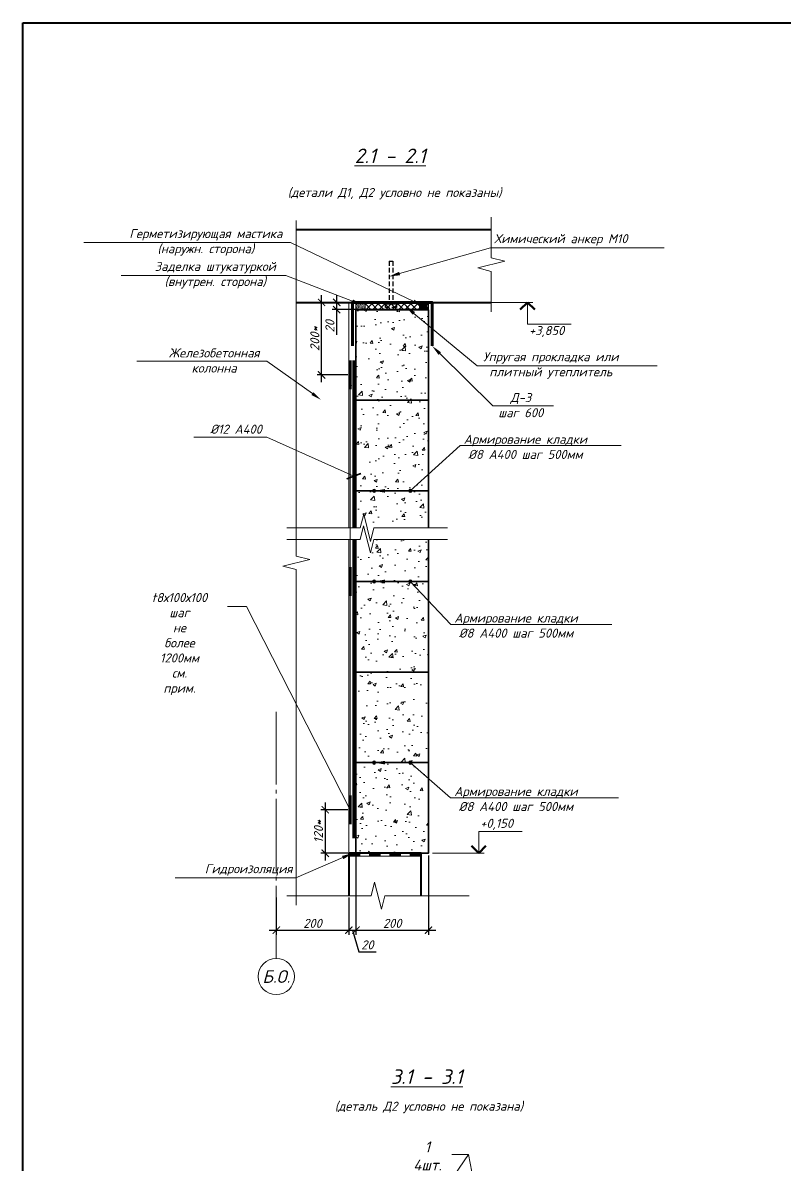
# Model space of a CAD drawing. Header units: millimetres. Extents: x -1807136 to 209800, y 0 to 410608.
# Drawn here: x 13723 to 15825, y 33293 to 36443 of the extents above; entities that cross this region are included whole.
import ezdxf
from ezdxf import colors
from ezdxf.entities.mleader import LeaderData, LeaderLine
from ezdxf.enums import TextEntityAlignment as Align
from ezdxf.math import Vec2, Vec3

# ---------------------------------------------------------------- set-up
doc = ezdxf.new("R2010")
doc.units = ezdxf.units.MM
doc.header["$PDMODE"] = 3
doc.linetypes.add('GOST2.303 5', pattern=[24, 20, -1.5, 1, -1.5])
doc.linetypes.add('HIDDEN', pattern=[0.375, 0.25, -0.125])
doc.layers.get('0').update_dxf_attribs({"lineweight": 5})
doc.layers.get('Defpoints').update_dxf_attribs({"lineweight": 0})
for name, color, linetype, lineweight in [('!!!Металл разрез', 7, 'Continuous', 35), ('#Dimensions', 7, 'Continuous', 9), ('#Арматура', 152, 'Continuous', 30), ('#Бетон вид', 22, 'Continuous', 18), ('#Бетон разрез', 22, 'Continuous', 40), ('#Выноски', 7, 'Continuous', 15), ('#Газобетон', 152, 'Continuous', 35), ('#Границы штриховок', 7, 'Continuous', 20), ('#Оси', 7, 'Continuous', 9), ('#разм', 7, 'Continuous', 9), ('A-okno', 7, 'Continuous', 0), ('k_ Размеры', 7, 'Continuous', 15), ('Штриховка', 7, 'Continuous', 25)]:
    doc.layers.add(name, color=color, linetype=linetype, lineweight=lineweight)
doc.layers.add('#Hatch', color=252, linetype='Continuous', lineweight=5, true_color=0x696969)
doc.styles.add('GOST 2.304', font='isocpeui.ttf')
doc.styles.add('STEP PR', font='isocpeui.ttf')
doc.dimstyles.new('SPDS', dxfattribs={"dimscale": 10, "dimtxt": 2.5, "dimasz": 2, "dimexe": 1.25, "dimexo": 0.625, "dimtad": 1, "dimdec": 0, "dimrnd": 0.001, "dimtxsty": 'STEP PR', "dimblk": 'ARCHTICK', "dimcen": 2.5, "dimdle": 2, "dimclrd": 256, "dimclre": 256, "dimclrt": 7, "dimadec": 0, "dimazin": 2, "dimtfac": 0.75, "dimtdec": 0, "dimtmove": 1, "dimatfit": 3, "dimfxl": 1, "dimtolj": 1, "dimarcsym": 1})

# ---------------------------------------------------------------- blocks, each defined once
blk = doc.blocks.new('Г.б.250х200')
at = {"layer": '#Hatch'}
h = blk.add_hatch(dxfattribs=at)
h.set_pattern_fill('AR-CONC', color=256, scale=0.5)
h.paths.add_polyline_path([(200, 250), (0, 250), (0, 0), (200, 0)])
at = {"layer": '#Газобетон'}
blk.add_lwpolyline([(0, 0), (200, 0), (200, 250), (0, 250)], close=True, dxfattribs=at)
blk = doc.blocks.new('*U241')
at = {"color": 0, "linetype": 'ByBlock', "lineweight": -2}
for p, q in [((3.73, 0), (4.05, 1.25)), ((4.05, 1.25), (4.67, -1.25)), ((3.73, 0), (0, 0)), ((4.67, -1.25), (4.98, 0)), ((8.72, 0), (4.98, 0))]:
    blk.add_line(p, q, dxfattribs=at)
blk = doc.blocks.new('*U243')
at = {"color": 0, "linetype": 'ByBlock', "lineweight": -2}
for p, q in [((6.76, 0), (7.08, 1.25)), ((7.08, 1.25), (7.7, -1.25)), ((6.76, 0), (0, 0)), ((7.7, -1.25), (8.01, 0)), ((14.78, 0), (8.01, 0))]:
    blk.add_line(p, q, dxfattribs=at)
blk = doc.blocks.new('*U244')
at = {"color": 0, "linetype": 'ByBlock', "lineweight": -2}
for p, q in [((6.77, 0), (7.08, 1.25)), ((7.08, 1.25), (7.71, -1.25)), ((6.77, 0), (0, 0)), ((7.71, -1.25), (8.02, 0)), ((14.79, 0), (8.02, 0))]:
    blk.add_line(p, q, dxfattribs=at)
blk = doc.blocks.new('*U242')
at = {"color": 0, "linetype": 'ByBlock', "lineweight": -2}
for p, q in [((7.77, 0), (8.08, 1.25)), ((8.08, 1.25), (8.71, -1.25)), ((7.77, 0), (0, 0)), ((8.71, -1.25), (9.02, 0)), ((16.79, 0), (9.02, 0))]:
    blk.add_line(p, q, dxfattribs=at)
blk = doc.blocks.new('*U47')
at = {"layer": '#Арматура', "lineweight": 0}
h = blk.add_hatch(dxfattribs=at)
h.set_pattern_fill('ANSI31', scale=0.8)
edge = h.paths.add_edge_path()
edge.add_arc((0, 4), 4, 0, 360)
blk.add_circle((0, 4), 4)
blk = doc.blocks.new('*U245')
at = {"color": 0, "linetype": 'ByBlock', "lineweight": -2}
for p, q in [((30.87, 0), (31.18, 1.25)), ((31.18, 1.25), (31.81, -1.25)), ((30.87, 0), (0, 0)), ((31.81, -1.25), (32.12, 0)), ((62.99, 0), (32.12, 0))]:
    blk.add_line(p, q, dxfattribs=at)
blk = doc.blocks.new('*U97')
at = {"layer": '#разм', "ltscale": 100, "elevation": 0}
for points in [[(4577173, -920400), (4578375, -920400)], [(4577173, -921000), (4577173, -920400)], [(4575899, -921000), (4577323, -921000)]]:
    blk.add_lwpolyline(points, dxfattribs=at)
at = {"layer": 'A-okno', "color": 0, "lineweight": 50, "ltscale": 100, "elevation": 0}
for points in [[(4577173, -921000), (4576973, -920800)], [(4577173, -921000), (4577373, -920800)]]:
    blk.add_lwpolyline(points, dxfattribs=at)
at = {"layer": '#разм', "style": 'STEP PR'}
for tag, p in [('ОТМЕТКА', (4577216, -920299)), ('ПРИМЕЧАНИЕ', (4577314, -920711))]:
    blk.add_attdef(tag, p, '', height=250, dxfattribs=at)
blk = doc.blocks.new('*U261')
at = {"layer": '#разм', "ltscale": 100, "elevation": 0}
for points in [[(4575885, -921000), (4577323, -921000)], [(4577173, -921000), (4577173, -921600)], [(4577173, -921600), (4578375, -921600)]]:
    blk.add_lwpolyline(points, dxfattribs=at)
at = {"layer": 'A-okno', "color": 0, "lineweight": 50, "ltscale": 100, "elevation": 0}
for points in [[(4577173, -921000), (4576973, -921200)], [(4577173, -921000), (4577373, -921200)]]:
    blk.add_lwpolyline(points, dxfattribs=at)
at = {"layer": '#разм', "style": 'STEP PR'}
for tag, p in [('ПРИМЕЧАНИЕ', (4577314, -921290)), ('ОТМЕТКА', (4577216, -921901))]:
    blk.add_attdef(tag, p, '', height=250, dxfattribs=at)
blk = doc.blocks.new('_ArchTick')
at = {"color": 0, "linetype": 'ByBlock', "const_width": 0.15}
blk.add_lwpolyline([(-0.5, -0.5), (0.5, 0.5)], dxfattribs=at)
blk = doc.blocks.new('*D266')
at = {"layer": 'Defpoints', "color": 0, "transparency": 16777216}
for p in [(14589.1, 35671.3), (14632.4, 35671.3), (14842.4, 35651.3)]:
    blk.add_point(p, dxfattribs=at)
at = {"layer": 'k_ Размеры', "lineweight": -2, "transparency": 16777216}
for p, q in [((14589.1, 35631.3), (14589.1, 35691.3)), ((14626.1, 35671.3), (14576.6, 35671.3)), ((14836.1, 35651.3), (14576.6, 35651.3)), ((14589.1, 35581.7), (14589.1, 35651.3))]:
    blk.add_line(p, q, dxfattribs=at)
at = {"layer": 'k_ Размеры', "lineweight": -2, "transparency": 16777216, "xscale": 20, "yscale": 20, "zscale": 20}
for p, rotation in [((14589.1, 35671.3), 90), ((14589.1, 35651.3), 270)]:
    blk.add_blockref('_ArchTick', p, dxfattribs=dict(at, rotation=rotation))
at = {"layer": 'k_ Размеры', "color": 7, "transparency": 16777216, "insert": (14570.4, 35605.5), "char_height": 25, "attachment_point": 5, "rotation": 90, "style": 'STEP PR'}
blk.add_mtext('\\A1;20', dxfattribs=at)
blk = doc.blocks.new('*D291')
at = {"layer": 'Defpoints', "color": 0, "transparency": 16777216}
for p in [(14626.4, 34271.3), (14557.6, 34151.3), (14626.4, 34151.3)]:
    blk.add_point(p, dxfattribs=at)
at = {"layer": 'k_ Размеры', "lineweight": -2, "transparency": 16777216}
for p, q in [((14620.1, 34271.3), (14545.1, 34271.3)), ((14557.6, 34291.3), (14557.6, 34131.3)), ((14620.1, 34151.3), (14545.1, 34151.3))]:
    blk.add_line(p, q, dxfattribs=at)
at = {"layer": 'k_ Размеры', "lineweight": -2, "transparency": 16777216, "xscale": 20, "yscale": 20, "zscale": 20}
for p, rotation in [((14557.6, 34271.3), 90), ((14557.6, 34151.3), 270)]:
    blk.add_blockref('_ArchTick', p, dxfattribs=dict(at, rotation=rotation))
at = {"layer": 'k_ Размеры', "color": 7, "transparency": 16777216, "insert": (14538.8, 34211.3), "char_height": 25, "attachment_point": 5, "rotation": 90, "style": 'STEP PR'}
blk.add_mtext('\\A1;120*', dxfattribs=at)
blk = doc.blocks.new('*D292')
at = {"layer": 'Defpoints', "color": 0, "transparency": 16777216}
for p in [(14547.4, 35671.3), (14626.4, 35671.3), (14626.4, 35471.3)]:
    blk.add_point(p, dxfattribs=at)
at = {"layer": 'k_ Размеры', "lineweight": -2, "transparency": 16777216}
for p, q in [((14547.4, 35451.3), (14547.4, 35691.3)), ((14620.1, 35671.3), (14534.9, 35671.3)), ((14620.1, 35471.3), (14534.9, 35471.3))]:
    blk.add_line(p, q, dxfattribs=at)
at = {"layer": 'k_ Размеры', "lineweight": -2, "transparency": 16777216, "xscale": 20, "yscale": 20, "zscale": 20}
for p, rotation in [((14547.4, 35671.3), 90), ((14547.4, 35471.3), 270)]:
    blk.add_blockref('_ArchTick', p, dxfattribs=dict(at, rotation=rotation))
at = {"layer": 'k_ Размеры', "color": 7, "transparency": 16777216, "insert": (14528.7, 35571.3), "char_height": 25, "attachment_point": 5, "rotation": 90, "style": 'STEP PR'}
blk.add_mtext('\\A1;200*', dxfattribs=at)
blk = doc.blocks.new('*D343')
at = {"layer": 'Defpoints', "color": 0, "transparency": 16777216}
for p in [(14422.4, 34035.2), (14622.4, 34035.2), (14622.4, 33939)]:
    blk.add_point(p, dxfattribs=at)
at = {"layer": 'k_ Размеры', "lineweight": -2, "transparency": 16777216}
for p, q in [((14422.4, 34028.9), (14422.4, 33926.5)), ((14622.4, 34028.9), (14622.4, 33926.5)), ((14402.4, 33939), (14642.4, 33939))]:
    blk.add_line(p, q, dxfattribs=at)
at = {"layer": 'k_ Размеры', "lineweight": -2, "transparency": 16777216, "xscale": 20, "yscale": 20, "zscale": 20, "rotation": 180}
blk.add_blockref('_ArchTick', (14422.4, 33939), dxfattribs=at)
at = {"layer": 'k_ Размеры', "lineweight": -2, "transparency": 16777216, "xscale": 20, "yscale": 20, "zscale": 20}
blk.add_blockref('_ArchTick', (14622.4, 33939), dxfattribs=at)
at = {"layer": 'k_ Размеры', "color": 7, "transparency": 16777216, "insert": (14522.4, 33957.8), "char_height": 25, "attachment_point": 5, "style": 'STEP PR'}
blk.add_mtext('\\A1;200', dxfattribs=at)
blk = doc.blocks.new('*D344')
at = {"layer": 'Defpoints', "color": 0, "transparency": 16777216}
for p in [(14642.4, 34151.3), (14622.4, 34035.2), (14642.4, 33939)]:
    blk.add_point(p, dxfattribs=at)
at = {"layer": 'k_ Размеры', "lineweight": -2, "transparency": 16777216}
for p, q in [((14642.4, 34145), (14642.4, 33926.5)), ((14622.4, 34028.9), (14622.4, 33926.5)), ((14602.4, 33939), (14662.4, 33939)), ((14632.4, 33939), (14650.2, 33879.6)), ((14650.2, 33879.6), (14697.7, 33879.6))]:
    blk.add_line(p, q, dxfattribs=at)
at = {"layer": 'k_ Размеры', "lineweight": -2, "transparency": 16777216, "xscale": 20, "yscale": 20, "zscale": 20, "rotation": 180}
blk.add_blockref('_ArchTick', (14622.4, 33939), dxfattribs=at)
at = {"layer": 'k_ Размеры', "lineweight": -2, "transparency": 16777216, "xscale": 20, "yscale": 20, "zscale": 20}
blk.add_blockref('_ArchTick', (14642.4, 33939), dxfattribs=at)
at = {"layer": 'k_ Размеры', "color": 7, "transparency": 16777216, "insert": (14673.9, 33898.4), "char_height": 25, "attachment_point": 5, "style": 'STEP PR'}
blk.add_mtext('\\A1;20', dxfattribs=at)
blk = doc.blocks.new('*D345')
at = {"layer": 'Defpoints', "color": 0, "transparency": 16777216}
for p in [(14642.4, 34151.3), (14842.4, 34151.3), (14842.4, 33939)]:
    blk.add_point(p, dxfattribs=at)
at = {"layer": 'k_ Размеры', "lineweight": -2, "transparency": 16777216}
for p, q in [((14642.4, 34145), (14642.4, 33926.5)), ((14842.4, 34145), (14842.4, 33926.5)), ((14622.4, 33939), (14862.4, 33939))]:
    blk.add_line(p, q, dxfattribs=at)
at = {"layer": 'k_ Размеры', "lineweight": -2, "transparency": 16777216, "xscale": 20, "yscale": 20, "zscale": 20, "rotation": 180}
blk.add_blockref('_ArchTick', (14642.4, 33939), dxfattribs=at)
at = {"layer": 'k_ Размеры', "lineweight": -2, "transparency": 16777216, "xscale": 20, "yscale": 20, "zscale": 20}
blk.add_blockref('_ArchTick', (14842.4, 33939), dxfattribs=at)
at = {"layer": 'k_ Размеры', "color": 7, "transparency": 16777216, "insert": (14742.4, 33957.8), "char_height": 25, "attachment_point": 5, "style": 'STEP PR'}
blk.add_mtext('\\A1;200', dxfattribs=at)

msp = doc.modelspace()

# ---------------------------------------------------------------- hatches: boundary and pattern name
at = {"layer": '#Hatch'}
h = msp.add_hatch(dxfattribs=at)
h.set_pattern_fill('AR-SAND', color=256, scale=0.05)
h.set_pattern_definition([(37.5, (-2304.621, 985.708), (-0.08000156, 2.44706619), [0, -1.9304, 0, -2.159, 0, -2.06375]), (7.5, (-2304.621, 985.708), (2.24761642, 3.5841255), [0, -1.0414, 0, -1.7399, 0, -0.66675]), (327.5, (-2306.183, 985.708), (3.95496185, 0.00718592), [0, -0.635, 0, -2.286, 0, -2.9845]), (317.5, (-2306.183, 985.708), (3.81778226, 1.11464662), [0, -0.3175, 0, -1.4986, 0, -1.7145])])
h.paths.add_polyline_path([(14642.36715, 35671.26306), (14667.36695, 35671.16335), (14667.36695, 35651.26306), (14642.36715, 35651.26306)])
h = msp.add_hatch(dxfattribs=at)
h.set_pattern_fill('ANSI37', color=256, scale=4)
h.set_pattern_definition([(45, (-2304.621, 985.708), (-8.980256, 8.980256), []), (135, (-2304.621, 985.708), (-8.980256, -8.980256), [])])
h.paths.add_polyline_path([(14817.36735, 35671.16335), (14667.36695, 35671.16335), (14667.36695, 35651.26306), (14817.36735, 35651.26306)])
h = msp.add_hatch(dxfattribs=at)
h.set_pattern_fill('ANSI37', color=256, scale=0.5)
edge = h.paths.add_edge_path()
edge.add_line((14842.36715, 35671.26306), (14817.36735, 35671.16335))
edge.add_line((14817.36735, 35671.16335), (14817.36735, 35651.26306))
edge.add_line((14817.36735, 35651.26306), (14842.36715, 35651.26306))
edge.add_arc((14854.91876, 35661.26306), 16.04814, 141.4552975, 218.5447025, ccw=False)
h = msp.add_hatch(dxfattribs=at)
h.set_pattern_fill('AR-CONC', color=256, scale=0.5)
h.paths.add_polyline_path([(14654.29014, 35017.30667), (14642.36715, 35017.30667), (14642.36715, 34901.26306), (14842.36715, 34901.26306), (14842.36715, 35017.30667), (14691.79014, 35017.30667), (14682.41514, 34979.80667), (14663.66514, 35054.80667)])
h.paths.add_polyline_path([(14642.36715, 35049.42744), (14654.16303, 35049.42744), (14663.53803, 35086.92744), (14682.28803, 35011.92744), (14691.66303, 35049.42744), (14842.36715, 35049.42744), (14842.36715, 35151.26306), (14642.36715, 35151.26306)])
at = {"linetype": 'Continuous'}
for points in [[(14622.47912, 34151.26306), (14622.47912, 34143.26306), (14654.47912, 34143.26306), (14654.47912, 34151.26306)], [(14678.47912, 34151.26306), (14678.47912, 34143.26306), (14710.47912, 34143.26306), (14710.47912, 34151.26306)], [(14734.47912, 34151.26306), (14734.47912, 34143.26306), (14766.47912, 34143.26306), (14766.47912, 34151.26306)], [(14790.47912, 34151.26306), (14790.47912, 34143.26306), (14822.47912, 34143.26306), (14822.47912, 34151.26306)]]:
    msp.add_hatch(color=256, dxfattribs=at).paths.add_polyline_path(points, flags=0)

# ---------------------------------------------------------------- linework, layer by layer
at = {"layer": '!!!Металл разрез', "lineweight": 60}
msp.add_lwpolyline([(14632.36715, 35551.26306), (14632.36715, 35671.26306), (14852.36715, 35671.26306), (14852.36715, 35551.26306)], dxfattribs=at)
at = {"layer": '#Арматура', "const_width": 8}
for points in [[(14626.36715, 35431.26306), (14626.36715, 35511.26306)], [(14636.36715, 35049.42744), (14636.36715, 35511.26306)], [(14636.36715, 34192.26306), (14636.36715, 35017.30667)], [(14626.36715, 34861.26306), (14626.36715, 34941.26306)], [(14626.36715, 34231.26306), (14626.36715, 34311.26306)]]:
    msp.add_lwpolyline(points, dxfattribs=at)
at = {"layer": '#Бетон вид'}
for points in [[(14502.36715, 35871.26306), (15015.82219, 35871.26306)], [(14622.36715, 35049.42744), (14622.36715, 35671.26306)], [(14622.36715, 34083.1615), (14622.36715, 35017.30667)]]:
    msp.add_lwpolyline(points, dxfattribs=at)
at = {"layer": '#Бетон разрез'}
for points in [[(15015.82219, 35871.26306), (14477.46313, 35871.26306)], [(14477.46313, 35671.26306), (15015.82219, 35671.26306)], [(14822.36715, 34034.07914), (14822.36715, 34151.26306), (14622.36715, 34151.26306), (14622.36715, 34034.07914)]]:
    msp.add_lwpolyline(points, dxfattribs=at)
at = {"layer": '#Газобетон'}
for points in [[(14842.36715, 35049.42744), (14842.36715, 35151.26306), (14642.36715, 35151.26306), (14642.36715, 35049.42744)], [(14642.36715, 35017.30667), (14642.36715, 34901.26306), (14842.36715, 34901.26306), (14842.36715, 35017.30667)]]:
    msp.add_lwpolyline(points, dxfattribs=at)
at = {"layer": '#Границы штриховок'}
msp.add_lwpolyline([(14642.36715, 35671.26306), (14667.36695, 35671.16335), (14667.36695, 35651.26306), (14642.36715, 35651.26306)], close=True, dxfattribs=at)
msp.add_lwpolyline([(14842.36715, 35671.26306), (14817.36735, 35671.16335), (14817.36735, 35651.26306), (14842.36715, 35651.26306, -0.3496533696)], format="xyb", close=True, dxfattribs=at)
at = {"layer": '#Оси', "linetype": 'GOST2.303 5', "ltscale": 10}
msp.add_lwpolyline([(14422.36715, 34541.3715), (14422.36715, 33911.02657), (14422.36715, 33861.02657)], dxfattribs=at)
at = {"layer": '#Оси', "linetype": 'Continuous', "ltscale": 100}
msp.add_circle((14422.36715, 33811.02657), 50, dxfattribs=at)
at = {"color": 3, "lineweight": 40}
msp.add_lwpolyline([(13722.58032, 36442.79875), (24318.13743, 36442.79875), (24318.13743, 28653.26531), (13722.58032, 28653.26531)], close=True, dxfattribs=at)
msp.add_lwpolyline([(14842.36715, 35651.26306), (14642.36715, 35651.26306), (14642.36715, 35671.26306), (14842.36715, 35671.26306)], close=True)
at = {"linetype": 'Continuous'}
for points in [[(14622.36715, 34151.26306), (14822.36715, 34151.26306)], [(14622.36715, 34143.26306), (14822.36715, 34143.26306)]]:
    msp.add_lwpolyline(points, dxfattribs=at)
at = {"layer": 'Штриховка', "linetype": 'HIDDEN', "ltscale": 50}
for points in [[(14733.8428, 35785.02968), (14733.8428, 35667.47262)], [(14733.8428, 35785.02968), (14743.8428, 35785.02968)], [(14743.8428, 35785.02968), (14743.8428, 35667.47262)], [(14723.8428, 35667.47262), (14753.8428, 35667.47262), (14753.8428, 35657.47262), (14723.8428, 35657.47262), (14723.8428, 35667.47262)]]:
    msp.add_lwpolyline(points, dxfattribs=at)

# ---------------------------------------------------------------- block references
at = {"layer": '#Dimensions', "xscale": 0.1, "yscale": 0.1, "zscale": 0.1}
for name, p, values in [('*U261', (-442601.51163, 127771.27616, 0), {'ОТМЕТКА': '+3,850'}), ('*U97', (-442736.16093, 126251.27616, 0), {'ОТМЕТКА': '+0,150'})]:
    msp.add_blockref(name, p, dxfattribs=at).add_auto_attribs(values)
at = {"layer": '#Арматура', "xscale": -1}
for p in [(14692.36715, 35147.26306), (14792.36715, 35147.26306), (14692.36715, 34897.26306), (14792.36715, 34897.26306), (14692.36715, 34397.26306), (14792.36715, 34397.26306)]:
    msp.add_blockref('*U47', p, dxfattribs=at)
at = {"layer": '#Газобетон'}
for p in [(14642.36715, 35401.26306), (14642.36715, 35151.26306), (14642.36715, 34651.26306), (14642.36715, 34401.26306), (14642.36715, 34151.26306)]:
    msp.add_blockref('Г.б.250х200', p, dxfattribs=at)
at = {"xscale": -30, "yscale": -30, "zscale": -30, "rotation": 270}
msp.add_blockref('*U241', (15015.82219, 35645.01306), dxfattribs=at)
at = {"xscale": -30, "yscale": -30, "zscale": -30}
for name, p in [('*U243', (14894.61293, 35049.42744)), ('*U244', (14894.86715, 35017.30667)), ('*U242', (14954.92038, 34034.07914))]:
    msp.add_blockref(name, p, dxfattribs=at)
at = {"layer": 'k_ Размеры', "xscale": -30, "yscale": -30, "zscale": -30, "rotation": 90}
msp.add_blockref('*U245', (14477.46313, 35897.51306), dxfattribs=at)

# ---------------------------------------------------------------- texts
at = {"layer": '#Dimensions', "style": 'STEP PR'}
for s, height, p in [('%%U2.1 - 2.1', 40, (14736.83654, 36055.81352)), ('(детали Д1, Д2 условно не показаны)', 25, (14749.22224, 35962.27335)), ('%%U3.1 - 3.1', 40, (14837.91697, 33514.75395)), ('(деталь Д2 условно не показана)', 25, (14843.79292, 33440.73174))]:
    msp.add_text(s, height=height, dxfattribs=at).set_placement(p, align=Align.CENTER)
at = {"layer": '#Оси', "linetype": 'Continuous', "ltscale": 100, "style": 'GOST 2.304'}
msp.add_text('Б.О.', height=35, dxfattribs=at).set_placement((14422.36715, 33811.02657), align=Align.MIDDLE_CENTER)

# ---------------------------------------------------------------- dimensions: what is measured, and where the dimension line sits
at = {"layer": 'k_ Размеры'}
for base, p1, p2, picture, middle in [((14547.41958, 35671.26306), (14626.36715, 35471.26306), (14626.36715, 35671.26306), '*D292', (14528.66958, 35571.26306)), ((14557.57854, 34151.26306), (14626.36715, 34271.26306), (14626.36715, 34151.26306), '*D291', (14538.82854, 34211.26306))]:
    dim = msp.add_linear_dim(base=base, p1=p1, p2=p2, angle=90, text='<>*', dimstyle='SPDS', dxfattribs=at)
    dim.commit()
    dim.dimension.update_dxf_attribs({"geometry": picture, "text_midpoint": middle})
dim = msp.add_linear_dim(base=(14589.14544, 35671.26306), p1=(14842.36715, 35651.26306), p2=(14632.36715, 35671.26306), angle=90, dimstyle='SPDS', dxfattribs=at)
dim.commit()
dim.dimension.update_dxf_attribs({"geometry": '*D266', "text_midpoint": (14594.58417, 35605.4774), "dimtype": 160})
for base, p1, p2, picture, middle in [((14642.36715, 33939.00215), (14622.36715, 34035.19431), (14642.36715, 34151.26306), '*D344', (14656.42965, 33898.37715)), ((14842.36715, 33939.00215), (14642.36715, 34151.26306), (14842.36715, 34151.26306), '*D345', (14742.36715, 33957.75215)), ((14622.36715, 33939.00215), (14422.36715, 34035.19431), (14622.36715, 34035.19431), '*D343', (14522.36715, 33957.75215))]:
    dim = msp.add_linear_dim(base=base, p1=p1, p2=p2, dimstyle='SPDS', dxfattribs=at)
    dim.commit()
    dim.dimension.update_dxf_attribs({"geometry": picture, "text_midpoint": middle})

# ---------------------------------------------------------------- leaders
at = {"layer": '#Выноски'}
ml = msp.add_multileader_mtext('Standard', dxfattribs=at)
ml.set_content('{\\H0.83333x;Герметизирующая мастика\\P(наружн. сторона)}', color=256, style='STEP PR')
ml.set_leader_properties(color=256, linetype='ByLayer', lineweight=-1)
ml.build(insert=Vec2(0, 0))
ml.multileader.update_dxf_attribs({"text_left_attachment_type": 6, "text_right_attachment_type": 6, "dogleg_length": 0, "arrow_head_size": 30, "scale": 0.1})
ctx = ml.context
ctx.base_point, ctx.scale, ctx.char_height, ctx.arrow_head_size, ctx.landing_gap_size, ctx.plane_origin = Vec3(13994.61461, 35836.29275), 0.1, 30, 30, 12.5, Vec3(16820.04517, 34118.96626)
ctx.left_attachment, ctx.right_attachment, ctx.text_align_type = 6, 6, 1
notes = []
notes.append((ctx, [(1, (1, 1, 0), (14461.24163, 35836.29275), (-1, 0), 0, [(1, [(14828.70512, 35661.23551)], 0, [])])]))
ctx.mtext.insert, ctx.mtext.rotation, ctx.mtext.alignment, ctx.mtext.flow_direction = Vec3(14227.92812, 35873.79272), 6.2831853072, 2, 5
ml = msp.add_multileader_mtext('Standard', dxfattribs=at)
ml.set_content('{\\H0.83333x;Химический анкер M10}', color=256, style='STEP PR')
ml.set_leader_properties(color=256, linetype='ByLayer', lineweight=-1)
ml.build(insert=Vec2(0, 0))
ml.multileader.update_dxf_attribs({"text_left_attachment_type": 6, "text_right_attachment_type": 6, "dogleg_length": 0, "arrow_head_size": 30, "scale": 0.1})
ctx = ml.context
ctx.base_point, ctx.scale, ctx.char_height, ctx.arrow_head_size, ctx.landing_gap_size, ctx.plane_origin = Vec3(15013.6927, 35822.20912), 0.1, 30, 30, 12.5, Vec3(17682.316, 34340.42849)
ctx.left_attachment, ctx.right_attachment, ctx.text_align_type = 6, 6, 1
notes.append((ctx, [(0, (1, 1, 0), (15013.6927, 35822.20912), (1, 0), 0, [(0, [(14733.8428, 35742.85068)], 0, [])])]))
ctx.mtext.insert, ctx.mtext.rotation, ctx.mtext.alignment, ctx.mtext.flow_direction = Vec3(15208.06697, 35859.70909), 6.2831853072, 2, 5
ml = msp.add_multileader_mtext('Standard', dxfattribs=at)
ml.set_content('{\\H0.83333x;Заделка штукатуркой\\P(внутрен. сторона)}', color=256, style='STEP PR')
ml.set_leader_properties(color=256, linetype='ByLayer', lineweight=-1)
ml.build(insert=Vec2(0, 0))
ml.multileader.update_dxf_attribs({"text_left_attachment_type": 6, "text_right_attachment_type": 6, "dogleg_length": 0, "arrow_head_size": 30, "scale": 0.1})
ctx = ml.context
ctx.base_point, ctx.scale, ctx.char_height, ctx.arrow_head_size, ctx.landing_gap_size, ctx.plane_origin = Vec3(14059.03533, 35745.61972), 0.1, 30, 30, 12.5, Vec3(16825.92925, 34026.83198)
ctx.left_attachment, ctx.right_attachment, ctx.text_align_type = 6, 6, 1
notes.append((ctx, [(1, (1, 1, 0), (14448.74978, 35745.61972), (-1, 0), 0, [(1, [(14660.55703, 35663.88391)], 0, [])])]))
ctx.mtext.insert, ctx.mtext.rotation, ctx.mtext.alignment, ctx.mtext.flow_direction = Vec3(14253.89256, 35783.11969), 6.2831853072, 2, 5
ml = msp.add_multileader_mtext('Standard', dxfattribs=at)
ml.set_content('{\\H0.83333x;Упругая прокладка или \\Pплитный утеплитель}', color=256, style='STEP PR')
ml.set_leader_properties(color=256, linetype='ByLayer', lineweight=-1)
ml.build(insert=Vec2(0, 0))
ml.multileader.update_dxf_attribs({"text_left_attachment_type": 6, "text_right_attachment_type": 6, "dogleg_length": 0, "arrow_head_size": 30, "scale": 0.1})
ctx = ml.context
ctx.base_point, ctx.scale, ctx.char_height, ctx.arrow_head_size, ctx.landing_gap_size, ctx.plane_origin = Vec3(14976.78718, 35496.51571), 0.1, 30, 30, 12.5, Vec3(17890.86293, 34005.98596)
ctx.left_attachment, ctx.right_attachment, ctx.text_align_type = 6, 6, 1
notes.append((ctx, [(0, (1, 1, 0), (14976.78718, 35496.51571), (1, 0), 0, [(1, [(14779.12503, 35660.27188)], 0, [])])]))
ctx.mtext.insert, ctx.mtext.rotation, ctx.mtext.alignment, ctx.mtext.flow_direction = Vec3(15180.23339, 35534.01568), 6.2831853072, 2, 5
ml = msp.add_multileader_mtext('Standard', dxfattribs=at)
ml.set_content('{\\H0.83333x;Железобетонная\\Pколонна}', color=256, style='STEP PR')
ml.set_leader_properties(color=256, linetype='ByLayer', lineweight=-1)
ml.build(insert=Vec2(0, 0))
ml.multileader.update_dxf_attribs({"text_left_attachment_type": 6, "text_right_attachment_type": 6, "dogleg_length": 0, "arrow_head_size": 30, "scale": 0.1})
ctx = ml.context
ctx.base_point, ctx.scale, ctx.char_height, ctx.arrow_head_size, ctx.landing_gap_size, ctx.plane_origin = Vec3(14104.92535, 35509.35166), 0.1, 30, 30, 12.5, Vec3(16703.41059, 33836.11686)
ctx.left_attachment, ctx.right_attachment, ctx.text_align_type = 6, 6, 1
notes.append((ctx, [(1, (1, 1, 0), (14396.60989, 35509.35166), (-1, 0), 0, [(0, [(14546.57473, 35402.09225)], 0, [])])]))
ctx.mtext.insert, ctx.mtext.rotation, ctx.mtext.alignment, ctx.mtext.flow_direction = Vec3(14250.76762, 35544.35164), 6.2831853072, 2, 5
ml = msp.add_multileader_mtext('Standard', dxfattribs=at)
ml.set_content('{\\H0.83333x;Д-3\\Pшаг 600}', color=256, style='STEP PR')
ml.set_leader_properties(color=256, linetype='ByLayer', lineweight=-1)
ml.build(insert=Vec2(0, 0))
ml.multileader.update_dxf_attribs({"text_left_attachment_type": 6, "text_right_attachment_type": 6, "dogleg_length": 0, "arrow_head_size": 30, "scale": 0.1})
ctx = ml.context
ctx.base_point, ctx.scale, ctx.char_height, ctx.arrow_head_size, ctx.landing_gap_size, ctx.plane_origin = Vec3(15019.94956, 35386.14666), 0.1, 30, 30, 12.5, Vec3(17523.67314, 33776.82201)
ctx.left_attachment, ctx.right_attachment, ctx.text_align_type = 6, 6, 1
notes.append((ctx, [(0, (1, 1, 0), (15019.94956, 35386.14666), (1, 0), 0, [(0, [(14852.36715, 35551.26306)], 0, [])])]))
ctx.mtext.insert, ctx.mtext.rotation, ctx.mtext.alignment, ctx.mtext.flow_direction = Vec3(15097.42089, 35421.14664), 6.2831853072, 2, 5
ml = msp.add_multileader_mtext('Standard', dxfattribs=at)
ml.set_content('{\\H0.83333x;t8х100х100\\Pшаг\\A1; не более 1200мм  \\A0; \\Pсм.\\A1; прим.\\H1.2x;            }', color=256, style='STEP PR')
ml.set_leader_properties(color=256, linetype='ByLayer', lineweight=-1)
ml.build(insert=Vec2(0, 0))
ml.multileader.update_dxf_attribs({"text_left_attachment_type": 6, "text_right_attachment_type": 6, "dogleg_length": 0, "arrow_head_size": 30, "scale": 0.1})
ctx = ml.context
ctx.base_point, ctx.scale, ctx.char_height, ctx.arrow_head_size, ctx.landing_gap_size, ctx.plane_origin = Vec3(13970.15292, 34831.85165), 0.1, 30, 30, 12.5, Vec3(16543.26087, 34145.52851)
ctx.left_attachment, ctx.right_attachment, ctx.text_align_type = 6, 6, 1
notes.append((ctx, [(1, (1, 1, 0), (14340.09472, 34831.85165), (-1, 0), 0, [(2, [(14626.36715, 35471.26306), (14626.36715, 34901.26306), (14626.36715, 34271.26306)], 0, [])])]))
ctx.mtext.insert, ctx.mtext.rotation, ctx.mtext.width, ctx.mtext.defined_height, ctx.mtext.alignment, ctx.mtext.flow_direction = Vec3(14155.12382, 34869.35162), 6.2831853072, 395.8903153, 133.34219, 2, 5
ml = msp.add_multileader_mtext('Standard', dxfattribs=at)
ml.set_content('{\\H0.83333x;%%C12 A400 }', color=256, style='STEP PR')
ml.set_leader_properties(color=256, linetype='ByLayer', lineweight=-1)
ml.set_arrow_properties(name='ARCHTICK')
ml.build(insert=Vec2(0, 0))
ml.multileader.update_dxf_attribs({"text_left_attachment_type": 6, "text_right_attachment_type": 6, "dogleg_length": 0, "arrow_head_size": 30, "scale": 0.1})
ctx = ml.context
ctx.base_point, ctx.scale, ctx.char_height, ctx.arrow_head_size, ctx.landing_gap_size, ctx.plane_origin = Vec3(14226.04229, 35298.99364), 0.1, 30, 30, 12.5, Vec3(16703.41059, 33625.75884)
ctx.left_attachment, ctx.right_attachment, ctx.text_align_type = 6, 6, 1
notes.append((ctx, [(1, (1, 1, 0), (14396.60989, 35298.99364), (-1, 0), 0, [(0, [(14636.36715, 35191.73423)], 0, [])])]))
ctx.mtext.insert, ctx.mtext.rotation, ctx.mtext.alignment, ctx.mtext.flow_direction = Vec3(14311.32609, 35333.99362), 6.2831853072, 2, 5
ml = msp.add_multileader_mtext('Standard', dxfattribs=at)
ml.set_content('{\\H0.83333x;Армирование кладки\\P%%C8 А400 шаг 500мм\\P\\A1;\\H1.2x;       }', color=256, style='STEP PR')
ml.set_leader_properties(color=256, linetype='ByLayer', lineweight=-1)
ml.build(insert=Vec2(0, 0))
ml.multileader.update_dxf_attribs({"text_left_attachment_type": 6, "text_right_attachment_type": 6, "dogleg_length": 0, "arrow_head_size": 30, "scale": 0.1})
ctx = ml.context
ctx.base_point, ctx.scale, ctx.char_height, ctx.arrow_head_size, ctx.landing_gap_size, ctx.plane_origin = Vec3(14929.85495, 35276.07985), 0.1, 30, 30, 12.5, Vec3(17604.78607, 33592.35952)
ctx.left_attachment, ctx.right_attachment, ctx.text_align_type = 6, 6, 1
notes.append((ctx, [(0, (1, 1, 0), (14929.85495, 35276.07985), (1, 0), 0, [(0, [(14692.36715, 35151.26306), (14792.36715, 35151.26306)], 0, [])])]))
ctx.mtext.insert, ctx.mtext.rotation, ctx.mtext.alignment, ctx.mtext.flow_direction = Vec3(15109.99633, 35306.07985), 6.2831853072, 2, 5
ml = msp.add_multileader_mtext('Standard', dxfattribs=at)
ml.set_content('{\\H0.83333x;Армирование кладки\\P%%C8 А400 шаг 500мм\\P\\A1;\\H1.2x;       }', color=256, style='STEP PR')
ml.set_leader_properties(color=256, linetype='ByLayer', lineweight=-1)
ml.build(insert=Vec2(0, 0))
ml.multileader.update_dxf_attribs({"text_left_attachment_type": 6, "text_right_attachment_type": 6, "dogleg_length": 0, "arrow_head_size": 30, "scale": 0.1})
ctx = ml.context
ctx.base_point, ctx.scale, ctx.char_height, ctx.arrow_head_size, ctx.landing_gap_size, ctx.plane_origin = Vec3(14904.02071, 34782.8629), 0.1, 30, 30, 12.5, Vec3(17604.78607, 33342.35952)
ctx.left_attachment, ctx.right_attachment, ctx.text_align_type = 6, 6, 1
notes.append((ctx, [(0, (1, 1, 0), (14904.02071, 34782.8629), (1, 0), 0, [(0, [(14692.36715, 34901.26306), (14792.36715, 34901.26306)], 0, [])])]))
ctx.mtext.insert, ctx.mtext.rotation, ctx.mtext.alignment, ctx.mtext.flow_direction = Vec3(15084.16208, 34812.8629), 6.2831853072, 2, 5
ml = msp.add_multileader_mtext('Standard', dxfattribs=at)
ml.set_content('{\\H0.83333x;Армирование кладки  \\P%%C8 А400 шаг 500мм\\P\\A1;\\H1.2x;       }', color=256, style='STEP PR')
ml.set_leader_properties(color=256, linetype='ByLayer', lineweight=-1)
ml.build(insert=Vec2(0, 0))
ml.multileader.update_dxf_attribs({"text_left_attachment_type": 6, "text_right_attachment_type": 6, "dogleg_length": 0, "arrow_head_size": 30, "scale": 0.1})
ctx = ml.context
ctx.base_point, ctx.scale, ctx.char_height, ctx.arrow_head_size, ctx.landing_gap_size, ctx.plane_origin = Vec3(14903.72883, 34304.43549), 0.1, 30, 30, 12.5, Vec3(17604.78607, 32842.35952)
ctx.left_attachment, ctx.right_attachment, ctx.text_align_type = 6, 6, 1
notes.append((ctx, [(0, (1, 1, 0), (14903.72883, 34304.43549), (1, 0), 0, [(0, [(14692.36715, 34401.26306), (14792.36715, 34401.26306)], 0, [])])]))
ctx.mtext.insert, ctx.mtext.rotation, ctx.mtext.alignment, ctx.mtext.flow_direction = Vec3(15083.8702, 34334.43549), 6.2831853072, 2, 5
ml = msp.add_multileader_mtext('Standard', dxfattribs=at)
ml.set_content('{\\H0.83333x;Гидроизоляция}', color=256, style='STEP PR')
ml.set_leader_properties(color=256, linetype='ByLayer', lineweight=-1)
ml.build(insert=Vec2(0, 0))
ml.multileader.update_dxf_attribs({"text_left_attachment_type": 6, "text_right_attachment_type": 6, "dogleg_length": 0, "arrow_head_size": 30, "scale": 0.1})
ctx = ml.context
ctx.base_point, ctx.scale, ctx.char_height, ctx.arrow_head_size, ctx.landing_gap_size, ctx.plane_origin = Vec3(14215.6288, 34083.54916), 0.1, 30, 30, 12.5, Vec3(16790.07987, 32585.28766)
ctx.left_attachment, ctx.right_attachment, ctx.text_align_type = 6, 6, 1
notes.append((ctx, [(1, (1, 1, 0), (14476.29073, 34083.54916), (-1, 0), 0, [(0, [(14633.244, 34151.26306)], 0, [])])]))
ctx.mtext.insert, ctx.mtext.rotation, ctx.mtext.alignment, ctx.mtext.flow_direction = Vec3(14345.95977, 34121.04913), 6.2831853072, 2, 5
ml = msp.add_multileader_mtext('Standard', dxfattribs=at)
ml.set_content('\\A1;     1\\~\\~\\~\\~\\~\\~\\P4шт.             ', color=256, style='STEP PR')
ml.set_leader_properties(color=256, linetype='ByLayer', lineweight=-1)
ml.build(insert=Vec2(0, 0))
ml.multileader.update_dxf_attribs({"text_left_attachment_type": 6, "text_right_attachment_type": 6, "dogleg_length": 0, "arrow_head_size": 30, "scale": 0.1})
ctx = ml.context
ctx.base_point, ctx.scale, ctx.char_height, ctx.arrow_head_size, ctx.landing_gap_size, ctx.plane_origin = Vec3(14726.28177, 33319.98437), 0.1, 30, 30, 12.5, Vec3(17404.44552, 31792.36786)
ctx.left_attachment, ctx.right_attachment, ctx.text_align_type = 6, 6, 1
notes.append((ctx, [(1, (1, 1, 0), (14953.19086, 33319.98437), (-1, 0), 0, [(2, [(14672.36715, 33012.69652), (14680.36715, 32922.69652)], 0, []), (0, [(15012.36715, 33012.69652)], 0, [])])]))
ctx.mtext.insert, ctx.mtext.rotation, ctx.mtext.width, ctx.mtext.defined_height, ctx.mtext.alignment, ctx.mtext.flow_direction = Vec3(14839.73632, 33355.98437), 6.2831853072, 330.6253039, 76.95222, 2, 5
for ctx, leaders in notes:
    for number, flags, end, landing, length, lines in leaders:
        leader = LeaderData()
        leader.index, (leader.has_last_leader_line, leader.has_dogleg_vector, leader.attachment_direction) = number, flags
        leader.last_leader_point, leader.dogleg_vector, leader.dogleg_length = Vec3(end), Vec3(landing), length
        for number, points, colour, breaks in lines:
            line = LeaderLine()
            line.index, line.vertices, line.color, line.breaks = number, Vec3.list(points), colors.encode_raw_color(colour), breaks
            leader.lines.append(line)
        ctx.leaders.append(leader)

doc.saveas('drawing.dxf')
